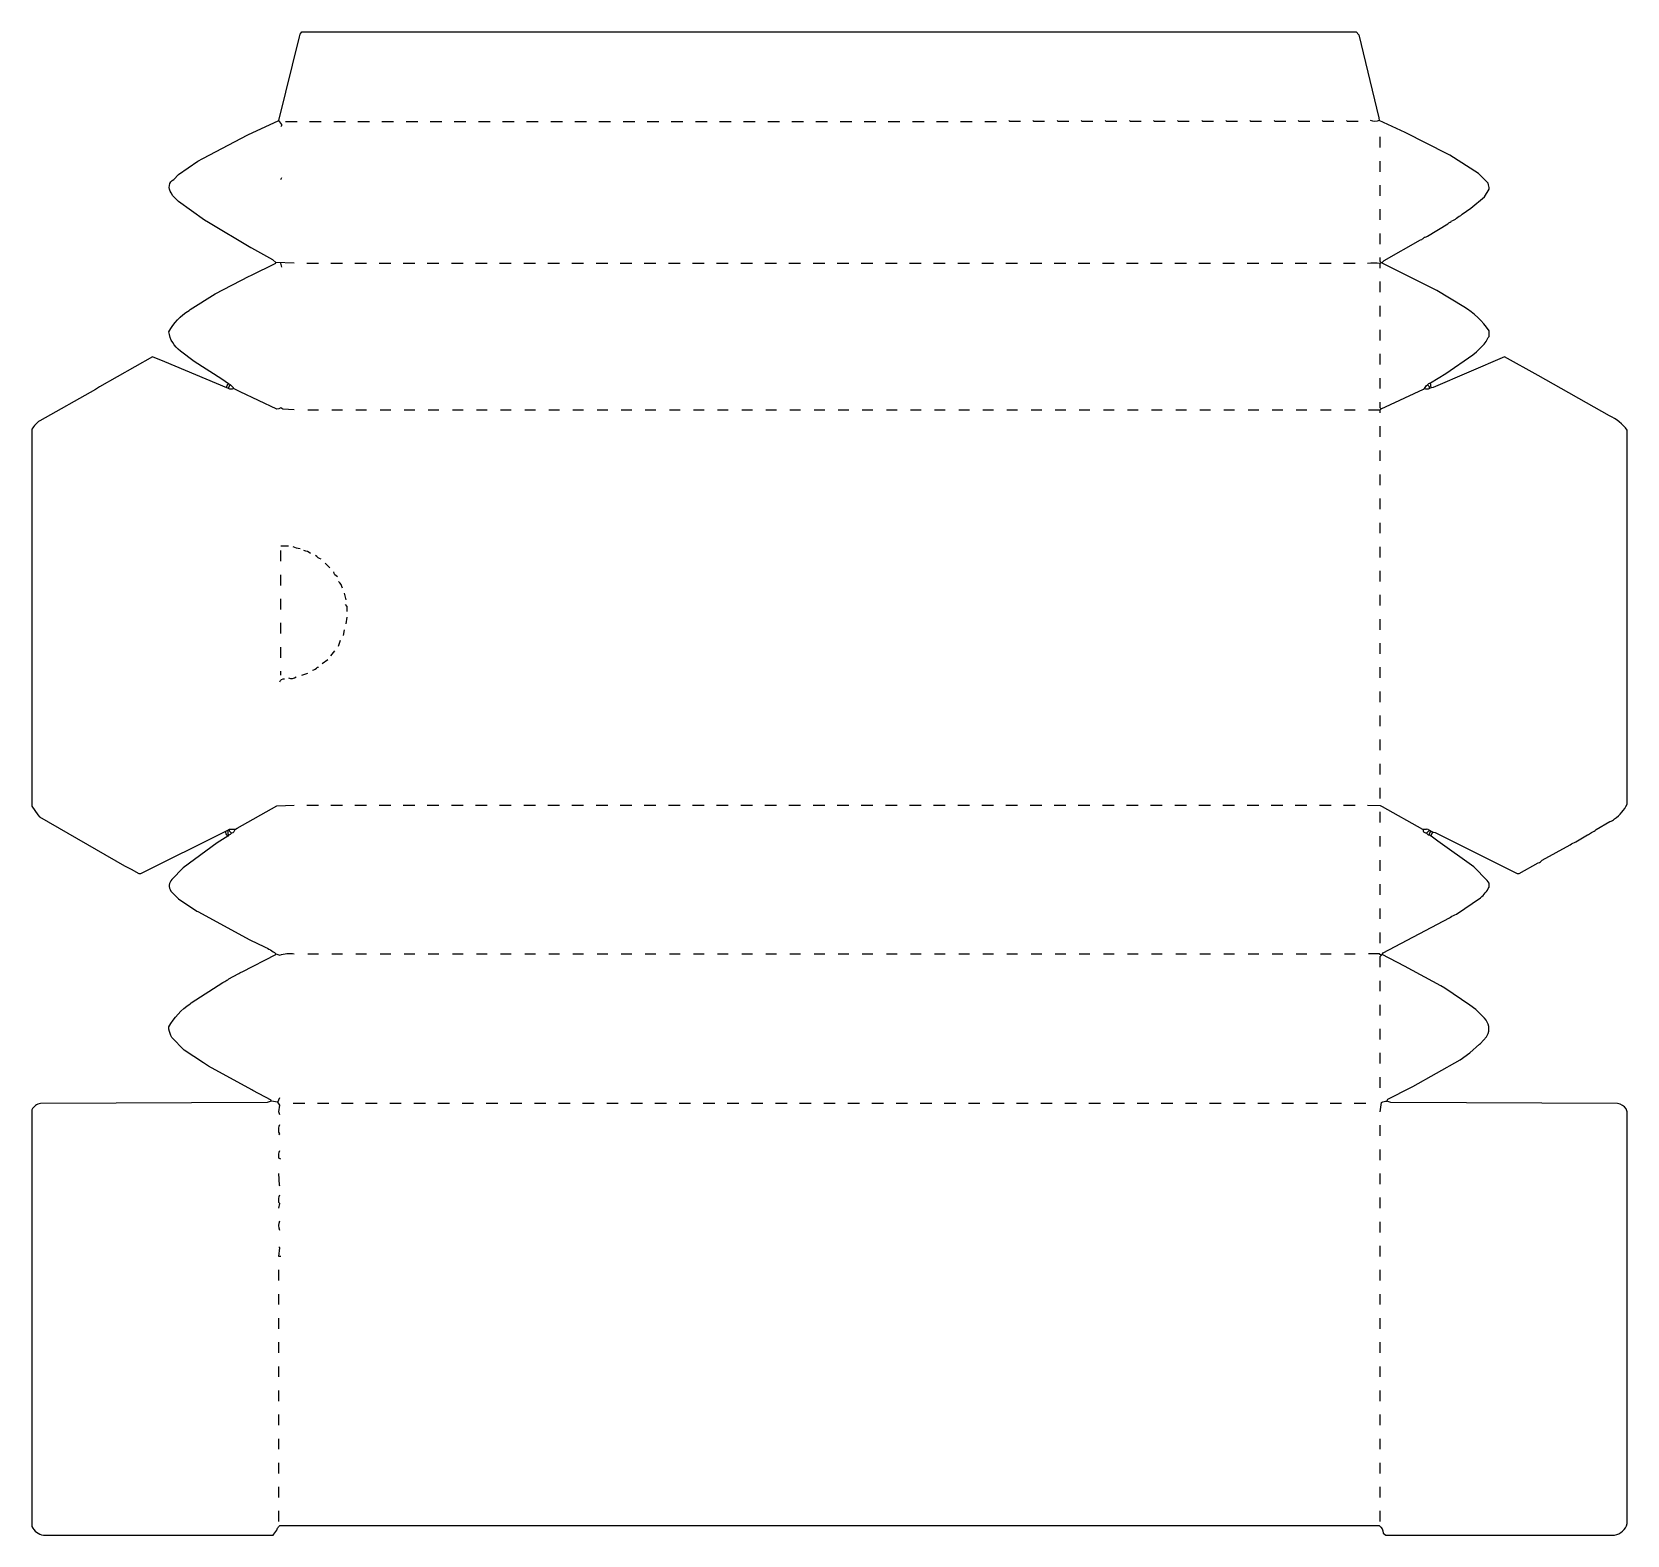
# Model space of a CAD drawing. Extents: x 85 to 1739, y 80 to 1639.
import ezdxf

# ---------------------------------------------------------------- set-up
doc = ezdxf.new("R2010")
doc.units = 0
doc.layers.get('0').update_dxf_attribs({"linetype": 'CONTINUOUS'})

msp = doc.modelspace()

# ---------------------------------------------------------------- linework, layer by layer
at = {"color": 250, "linetype": 'CONTINUOUS'}
for points in [[(343, 1541), (344, 1542), (344, 1543), (341, 1547), (362.35294, 1633.91177, -0.165087), (365, 1639), (1458, 1639), (1461, 1636), (1481.64706, 1549.91177), (1482, 1547)], [(357, 1399), (338, 1400), (334.82, 1402.76), (312.9, 1414.8), (312.1, 1415.2), (268.15385, 1441.23077), (263.9, 1443.8), (237, 1463), (231, 1469), (229.23077, 1472.15385, -0.448173), (232, 1486), (237, 1491), (257.1, 1504.8), (262.1, 1507.8), (308.9, 1532.2), (341, 1547)], [(1470, 1399, -0.091919), (1483, 1399), (1484, 1400), (1485, 1400), (1487, 1402), (1524.9, 1423.2), (1526.1, 1423.8, 0.118981), (1529, 1426, 0.082763), (1531.9, 1427.2), (1553, 1440), (1554, 1441, 0.212214), (1557, 1443, 0.129316), (1562.1, 1445.8), (1565, 1448, 0.212214), (1568, 1450), (1576.9, 1456.2), (1591, 1468), (1596, 1476, 0.075203), (1595, 1482), (1585, 1492), (1555.1, 1511.2), (1553.1, 1512.2), (1508.9, 1534.7), (1482, 1547, -0.189539), (1473, 1547)], [(357, 1247), (345.12, 1247.84), (343, 1249), (341, 1248), (338.9, 1247.8), (300.9, 1265.8), (294, 1269), (294, 1270), (291, 1273), (289, 1274), (281.9, 1278.8), (253.18, 1297.24), (239, 1308, -0.204007), (227, 1328, -0.13802), (248, 1350), (249, 1351), (274.9, 1367.2), (310.1, 1385.7), (311.9, 1386.3), (338, 1399), (338, 1400)], [(1471, 1247), (1483, 1247), (1484, 1248), (1527.9, 1268.3), (1529, 1269, -0.162278), (1532, 1273, -0.184026), (1535, 1275), (1551.1, 1284.8), (1579, 1304), (1582.9, 1307.2), (1590.8, 1315.1), (1593, 1318, -0.162817), (1596, 1323), (1596, 1329, 0.110373), (1569.84615, 1353.76923), (1541.84615, 1370.76923), (1505.9, 1388.8), (1505.1, 1389.2), (1485, 1399), (1485, 1400)], [(294, 1269, -0.256358), (289, 1269), (287, 1270), (222.9, 1296.8), (210, 1302), (155.1, 1270.8, 0.06304), (150.9, 1268.2), (93.1, 1235.8, 0.084813), (85, 1227), (85, 836), (91, 827), (93, 825), (181.15385, 774.23077), (187.84615, 770.76923), (196, 766), (198, 766), (286, 810), (288, 811), (290, 812), (292, 812), (296, 812), (297.9, 813.2), (338.9, 836.2), (357, 837)], [(1470, 837), (1482.967, 836.53807), (1484.9, 835.8), (1527, 812), (1531, 812), (1531.8, 812.4), (1534, 811), (1536, 810), (1538, 809), (1539.9, 808.7), (1559.9, 798.8), (1625, 766), (1627, 766), (1646.9, 777.2, 0.113019), (1651, 780), (1680, 796, -0.079147), (1686, 799), (1697.9, 806.2, 0.06304), (1702.1, 808.8, 0.067698), (1707.1, 811.8), (1721, 820, 0.129316), (1726.1, 822.8, 0.12376), (1739, 838), (1739, 1226, 0.129993), (1720.84615, 1240.76923), (1646.84615, 1282.76923), (1612, 1302), (1537.9, 1270.3), (1536, 1270), (1534, 1269, -0.256358), (1529, 1269)], [(374, 1098, 0.126706), (367, 1101)], [(385, 1092, -0.09779), (379, 1096)], [(402, 1074, -0.301373), (398, 1079)], [(407, 1062, 0.150906), (403, 1069)], [(376, 977, 0.162817), (381, 980), (382, 980)], [(342, 965, -0.388184), (347, 968)], [(295, 812, -0.419145), (292, 808, -0.184026), (289, 806), (288, 805), (277.1, 797.8), (242, 772), (230, 760, 0.345427), (229, 748), (237, 740), (256.15385, 727.23077), (256.9, 726.8), (311.1, 697.2), (326.1, 690.2, -0.063305), (338, 683), (342, 681.5, -0.121695), (357, 683)], [(1483, 669), (1483, 680), (1484, 681), (1485, 682), (1486, 684), (1554.9, 720.2), (1556, 721, -0.079147), (1562, 724), (1587, 741, 0.084506), (1596, 752), (1596, 756), (1594, 759), (1580, 773), (1542.84615, 799.76923), (1536, 805), (1534, 806), (1533, 806), (1531, 808, -0.588403), (1528, 812)], [(333, 530), (333, 531), (314.1, 541.2), (312.9, 541.8), (268.15385, 566.23077), (262.84615, 569.76923), (243, 583), (230, 596), (229.2, 598.1, -0.120752), (227, 607, -0.123651), (249, 631), (250, 632), (282.9, 653.2), (284.9, 654.2, 0.06304), (289.1, 656.8), (299, 662, -0.067868), (302.1, 663.8), (302.9, 664.2), (338, 682), (338, 683)], [(1483, 519), (1484.37615, 528.58716, -0.143685), (1490, 530), (1491, 532), (1514.9, 544.2), (1516.9, 545.2), (1566, 573), (1575.9, 580.2), (1586, 589), (1587, 590), (1593.2, 596.9), (1593.8, 598.1, 0.358918), (1591, 616), (1582, 625), (1575.79508, 629.7541), (1550.1, 647.2), (1545.84615, 649.76923), (1508.1, 670.2), (1485, 682)], [(340, 529), (333, 530), (332.1, 529.8), (328.99789, 528.49787), (94.00211, 527.50213, 0.260364), (85, 521), (85, 89, 0.251994), (97, 80), (335, 80), (336, 81), (338.8, 85.1), (339.8, 87.1, -0.118981), (342, 90), (1482, 90, -0.219152), (1486, 82), (1489, 80), (1726, 80, 0.312243), (1739, 92), (1739, 519), (1738, 522, 0.21453), (1728.99789, 527.50213), (1494.00211, 528.49787), (1490, 530)], [(341, 495), (342, 496), (341, 498, -0.110918), (342, 506)], [(343, 470), (341, 471, -0.110918), (342, 479)], [(341, 419), (342, 424), (341, 425, -0.110918), (342, 433)], [(342, 396, -0.19081), (342, 406)]]:
    msp.add_lwpolyline(points, format="xyb", dxfattribs=at)
at = {"color": 251, "linetype": 'CONTINUOUS'}
for points in [[(348, 1546), (360, 1546)], [(373, 1546), (385, 1546)], [(398, 1546), (410, 1546)], [(423, 1546), (435, 1546)], [(448, 1546), (460, 1546)], [(473, 1546), (485, 1546)], [(498, 1546), (510, 1546)], [(523, 1546), (535, 1546)], [(548, 1546), (560, 1546)], [(573, 1546), (585, 1546)], [(598, 1546), (610, 1546)], [(623, 1546), (635, 1546)], [(648, 1546), (660, 1546)], [(673, 1546), (685, 1546)], [(698, 1546), (710, 1546)], [(723, 1546), (735, 1546)], [(748, 1546), (760, 1546)], [(773, 1546), (785, 1546)], [(798, 1546), (810, 1546)], [(823, 1546), (835, 1546)], [(848, 1546), (860, 1546)], [(873, 1546), (885, 1546)], [(898, 1546), (910, 1546)], [(923, 1546), (935, 1546)], [(948, 1546), (960, 1546)], [(973, 1546), (985, 1546)], [(998, 1546), (1010, 1546)], [(1023, 1546), (1035, 1546)], [(1048, 1546), (1060, 1546)], [(1073, 1546), (1085, 1546)], [(1483, 1519), (1483, 1530)], [(1483, 1494), (1483, 1505)], [(1483, 1469), (1483, 1480)], [(1483, 1444), (1483, 1455)], [(1483, 1419), (1483, 1430)], [(370, 1399), (382, 1399)], [(395, 1399), (407, 1399)], [(420, 1399), (432, 1399)], [(445, 1399), (457, 1399)], [(470, 1399), (482, 1399)], [(495, 1399), (507, 1399)], [(520, 1399), (532, 1399)], [(545, 1399), (557, 1399)], [(570, 1399), (582, 1399)], [(595, 1399), (607, 1399)], [(620, 1399), (632, 1399)], [(645, 1399), (657, 1399)], [(670, 1399), (682, 1399)], [(695, 1399), (707, 1399)], [(720, 1399), (732, 1399)], [(745, 1399), (757, 1399)], [(770, 1399), (782, 1399)], [(795, 1399), (807, 1399)], [(820, 1399), (832, 1399)], [(845, 1399), (857, 1399)], [(870, 1399), (882, 1399)], [(895, 1399), (907, 1399)], [(920, 1399), (932, 1399)], [(945, 1399), (957, 1399)], [(970, 1399), (982, 1399)], [(995, 1399), (1007, 1399)], [(1020, 1399), (1032, 1399)], [(1045, 1399), (1057, 1399)], [(1070, 1399), (1082, 1399)], [(1095, 1399), (1107, 1399)], [(1120, 1399), (1132, 1399)], [(1145, 1399), (1157, 1399)], [(1170, 1399), (1182, 1399)], [(1195, 1399), (1207, 1399)], [(1220, 1399), (1232, 1399)], [(1245, 1399), (1257, 1399)], [(1270, 1399), (1282, 1399)], [(1295, 1399), (1307, 1399)], [(1320, 1399), (1332, 1399)], [(1345, 1399), (1357, 1399)], [(1370, 1399), (1382, 1399)], [(1395, 1399), (1407, 1399)], [(1420, 1399), (1432, 1399)], [(1445, 1399), (1457, 1399)], [(1483, 1369), (1483, 1380)], [(1483, 1344), (1483, 1355)], [(1483, 1319), (1483, 1330)], [(1483, 1294), (1483, 1305)], [(1483, 1269), (1483, 1280)], [(1483, 1219), (1483, 1230)], [(1483, 1194), (1483, 1205)], [(1483, 1169), (1483, 1180)], [(1483, 1144), (1483, 1155)], [(1483, 1119), (1483, 1130)], [(1483, 1094), (1483, 1105)], [(1483, 1069), (1483, 1080)], [(1483, 1044), (1483, 1055)], [(1483, 1019), (1483, 1030)], [(1483, 994), (1483, 1005)], [(1483, 969), (1483, 980)], [(1483, 944), (1483, 955)], [(1483, 919), (1483, 930)], [(1483, 894), (1483, 905)], [(1483, 869), (1483, 880)], [(1483, 844), (1483, 855)], [(1483, 819), (1483, 830)], [(1483, 794), (1483, 805)], [(1483, 769), (1483, 780)], [(1483, 744), (1483, 755)], [(1483, 719), (1483, 730)], [(1483, 694), (1483, 705)], [(1483, 644), (1483, 655)], [(1483, 619), (1483, 630)], [(1483, 594), (1483, 605)], [(1483, 569), (1483, 580)], [(1483, 544), (1483, 555)], [(1483, 494), (1483, 505)], [(1483, 469), (1483, 480)], [(1483, 444), (1483, 455)], [(1483, 419), (1483, 430)], [(1483, 394), (1483, 405)], [(1483, 369), (1483, 380)], [(1483, 344), (1483, 355)], [(1483, 319), (1483, 330)], [(1483, 294), (1483, 305)], [(1483, 269), (1483, 280)], [(1483, 244), (1483, 255)], [(1483, 219), (1483, 230)], [(1483, 194), (1483, 205)], [(1483, 169), (1483, 180)], [(1483, 144), (1483, 155)], [(1483, 119), (1483, 130)], [(1483, 94), (1483, 105)]]:
    msp.add_lwpolyline(points, dxfattribs=at)
at = {"color": 252, "linetype": 'CONTINUOUS'}
for points in [[(1110, 1546), (1099, 1546), (1098, 1547)], [(1135, 1546), (1124, 1546), (1123, 1547)], [(1160, 1546), (1149, 1546), (1148, 1547)], [(1185, 1546), (1174, 1546), (1173, 1547)], [(1210, 1546), (1199, 1546), (1198, 1547)], [(1235, 1546), (1224, 1546), (1223, 1547)], [(1260, 1546), (1249, 1546), (1248, 1547)], [(1285, 1546), (1274, 1546), (1273, 1547)], [(1310, 1546), (1299, 1546), (1298, 1547)], [(1335, 1546), (1324, 1546), (1323, 1547)], [(1360, 1546), (1349, 1546), (1348, 1547)], [(1385, 1546), (1374, 1546), (1373, 1547)], [(1410, 1546), (1399, 1546), (1398, 1547)], [(1435, 1546), (1424, 1546), (1423, 1547)], [(1460, 1546), (1449, 1546), (1448, 1547)]]:
    msp.add_lwpolyline(points, dxfattribs=at)
at = {"color": 250, "linetype": 'CONTINUOUS'}
for points in [[(343, 1486), (344, 1488)], [(344, 1395), (343, 1399)], [(371, 1247), (382, 1247)], [(396, 1247), (407, 1247)], [(421, 1247), (432, 1247)], [(446, 1247), (457, 1247)], [(471, 1247), (482, 1247)], [(496, 1247), (507, 1247)], [(521, 1247), (532, 1247)], [(546, 1247), (557, 1247)], [(571, 1247), (582, 1247)], [(596, 1247), (607, 1247)], [(621, 1247), (632, 1247)], [(646, 1247), (657, 1247)], [(671, 1247), (682, 1247)], [(696, 1247), (707, 1247)], [(721, 1247), (732, 1247)], [(746, 1247), (757, 1247)], [(771, 1247), (782, 1247)], [(796, 1247), (807, 1247)], [(821, 1247), (832, 1247)], [(846, 1247), (857, 1247)], [(871, 1247), (882, 1247)], [(896, 1247), (907, 1247)], [(921, 1247), (932, 1247)], [(946, 1247), (957, 1247)], [(971, 1247), (982, 1247)], [(996, 1247), (1007, 1247)], [(1021, 1247), (1032, 1247)], [(1046, 1247), (1057, 1247)], [(1071, 1247), (1082, 1247)], [(1096, 1247), (1107, 1247)], [(1121, 1247), (1132, 1247)], [(1146, 1247), (1157, 1247)], [(1171, 1247), (1182, 1247)], [(1196, 1247), (1207, 1247)], [(1221, 1247), (1232, 1247)], [(1246, 1247), (1257, 1247)], [(1271, 1247), (1282, 1247)], [(1296, 1247), (1307, 1247)], [(1321, 1247), (1332, 1247)], [(1346, 1247), (1357, 1247)], [(1371, 1247), (1382, 1247)], [(1396, 1247), (1407, 1247)], [(1421, 1247), (1432, 1247)], [(1446, 1247), (1457, 1247)], [(343, 1106), (351, 1106)], [(343, 1090), (343, 1101)], [(343, 1065), (343, 1076)], [(394, 1083), (389, 1088)], [(343, 1040), (343, 1051)], [(411, 1050), (409, 1057)], [(343, 1015), (343, 1026)], [(408, 1013), (409, 1019)], [(343, 990), (343, 1001)], [(395, 992), (399, 997)], [(403, 1002), (405, 1008)], [(343, 972), (343, 976)], [(386, 984), (392, 988)], [(365, 972), (371, 974)], [(370, 837), (382, 837)], [(395, 837), (407, 837)], [(420, 837), (432, 837)], [(445, 837), (457, 837)], [(470, 837), (482, 837)], [(495, 837), (507, 837)], [(520, 837), (532, 837)], [(545, 837), (557, 837)], [(570, 837), (582, 837)], [(595, 837), (607, 837)], [(620, 837), (632, 837)], [(645, 837), (657, 837)], [(670, 837), (682, 837)], [(695, 837), (707, 837)], [(720, 837), (732, 837)], [(745, 837), (757, 837)], [(770, 837), (782, 837)], [(795, 837), (807, 837)], [(820, 837), (832, 837)], [(845, 837), (857, 837)], [(870, 837), (882, 837)], [(895, 837), (907, 837)], [(920, 837), (932, 837)], [(945, 837), (957, 837)], [(970, 837), (982, 837)], [(995, 837), (1007, 837)], [(1020, 837), (1032, 837)], [(1045, 837), (1057, 837)], [(1070, 837), (1082, 837)], [(1095, 837), (1107, 837)], [(1120, 837), (1132, 837)], [(1145, 837), (1157, 837)], [(1170, 837), (1182, 837)], [(1195, 837), (1207, 837)], [(1220, 837), (1232, 837)], [(1245, 837), (1257, 837)], [(1270, 837), (1282, 837)], [(1295, 837), (1307, 837)], [(1320, 837), (1332, 837)], [(1345, 837), (1357, 837)], [(1370, 837), (1382, 837)], [(1395, 837), (1407, 837)], [(1420, 837), (1432, 837)], [(1445, 837), (1457, 837)], [(292, 808), (290, 810), (290, 812)], [(371, 683), (382, 683)], [(396, 683), (407, 683)], [(421, 683), (432, 683)], [(446, 683), (457, 683)], [(471, 683), (482, 683)], [(496, 683), (507, 683)], [(521, 683), (532, 683)], [(546, 683), (557, 683)], [(571, 683), (582, 683)], [(596, 683), (607, 683)], [(621, 683), (632, 683)], [(646, 683), (657, 683)], [(671, 683), (682, 683)], [(696, 683), (707, 683)], [(721, 683), (732, 683)], [(746, 683), (757, 683)], [(771, 683), (782, 683)], [(796, 683), (807, 683)], [(821, 683), (832, 683)], [(846, 683), (857, 683)], [(871, 683), (882, 683)], [(896, 683), (907, 683)], [(921, 683), (932, 683)], [(946, 683), (957, 683)], [(971, 683), (982, 683)], [(996, 683), (1007, 683)], [(1021, 683), (1032, 683)], [(1046, 683), (1057, 683)], [(1071, 683), (1082, 683)], [(1096, 683), (1107, 683)], [(1121, 683), (1132, 683)], [(1146, 683), (1157, 683)], [(1171, 683), (1182, 683)], [(1196, 683), (1207, 683)], [(1221, 683), (1232, 683)], [(1246, 683), (1257, 683)], [(1271, 683), (1282, 683)], [(1296, 683), (1307, 683)], [(1321, 683), (1332, 683)], [(1346, 683), (1357, 683)], [(1371, 683), (1382, 683)], [(1396, 683), (1407, 683)], [(1421, 683), (1432, 683)], [(1446, 683), (1457, 683)], [(1484, 681), (1482, 683), (1471, 683)], [(342, 516), (341, 519), (342, 526), (340, 529), (342, 534)], [(356, 528), (368, 528)], [(381, 528), (393, 528)], [(406, 528), (418, 528)], [(431, 528), (443, 528)], [(456, 528), (468, 528)], [(481, 528), (493, 528)], [(506, 528), (518, 528)], [(531, 528), (543, 528)], [(556, 528), (568, 528)], [(581, 528), (593, 528)], [(606, 528), (618, 528)], [(631, 528), (643, 528)], [(656, 528), (668, 528)], [(681, 528), (693, 528)], [(706, 528), (718, 528)], [(731, 528), (743, 528)], [(756, 528), (768, 528)], [(781, 528), (793, 528)], [(806, 528), (818, 528)], [(831, 528), (843, 528)], [(856, 528), (868, 528)], [(881, 528), (893, 528)], [(906, 528), (918, 528)], [(931, 528), (943, 528)], [(956, 528), (968, 528)], [(981, 528), (993, 528)], [(1006, 528), (1018, 528)], [(1031, 528), (1043, 528)], [(1056, 528), (1068, 528)], [(1081, 528), (1093, 528)], [(1106, 528), (1118, 528)], [(1131, 528), (1143, 528)], [(1156, 528), (1168, 528)], [(1181, 528), (1193, 528)], [(1206, 528), (1218, 528)], [(1231, 528), (1243, 528)], [(1256, 528), (1268, 528)], [(1281, 528), (1293, 528)], [(1306, 528), (1318, 528)], [(1331, 528), (1343, 528)], [(1356, 528), (1368, 528)], [(1381, 528), (1393, 528)], [(1406, 528), (1418, 528)], [(1431, 528), (1443, 528)], [(1456, 528), (1468, 528)], [(342, 442), (341.8, 442.9), (341, 455)], [(343, 369), (341, 369), (342, 378), (341, 379)], [(341, 344), (341, 355)], [(341, 319), (341, 330)], [(341, 294), (341, 305)], [(341, 269), (341, 280)], [(341, 244), (341, 255)], [(341, 219), (341, 230)], [(341, 194), (341, 205)], [(341, 169), (341, 180)], [(341, 144), (341, 155)], [(341, 119), (341, 130)], [(341, 94), (341, 105)]]:
    msp.add_lwpolyline(points, dxfattribs=at)
at = {"color": 237, "linetype": 'CONTINUOUS'}
for points in [[(1483, 1394), (1483, 1399), (1484, 1400), (1483, 1401), (1483, 1405)], [(1534, 1269), (1534, 1271), (1532, 1273)], [(1531, 808), (1534, 811)]]:
    msp.add_lwpolyline(points, dxfattribs=at)
at = {"color": 251, "linetype": 'CONTINUOUS'}
for points in [[(287, 1270, -0.256569), (289, 1274)], [(289, 1269, -0.256569), (291, 1273)], [(1534, 806, -0.256569), (1536, 810)], [(1536, 805, -0.256569), (1538, 809)]]:
    msp.add_lwpolyline(points, format="xyb", dxfattribs=at)
at = {"color": 37, "linetype": 'CONTINUOUS'}
for points in [[(1536, 1270), (1535, 1275)], [(1483, 1244), (1483, 1247), (1484, 1248), (1483, 1249), (1483, 1255)]]:
    msp.add_lwpolyline(points, dxfattribs=at)
at = {"color": 247, "linetype": 'CONTINUOUS'}
msp.add_lwpolyline([(363, 1103, -0.087699), (356, 1105)], format="xyb", dxfattribs=at)
at = {"color": 197, "linetype": 'CONTINUOUS'}
for points in [[(412, 1038), (412, 1043), (410, 1045)], [(411, 1025), (412, 1032)]]:
    msp.add_lwpolyline(points, dxfattribs=at)
at = {"color": 37, "linetype": 'CONTINUOUS'}
for points in [[(351, 969, 0.254032), (359, 970)], [(288, 805, -0.165541), (286, 810)]]:
    msp.add_lwpolyline(points, format="xyb", dxfattribs=at)
at = {"color": 27, "linetype": 'CONTINUOUS'}
msp.add_lwpolyline([(289, 806), (288, 811)], dxfattribs=at)

doc.saveas('drawing.dxf')
